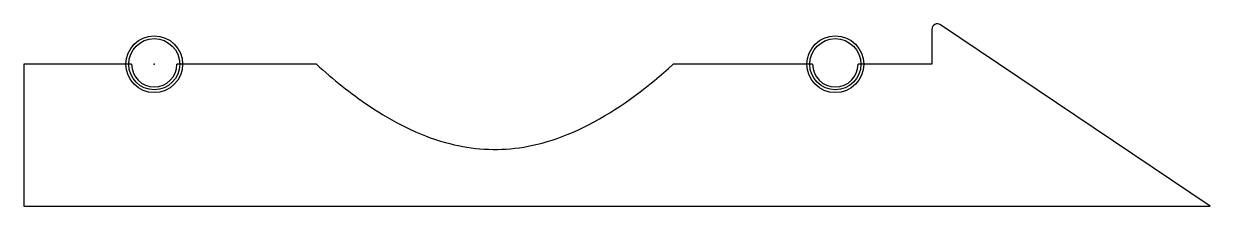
# Model space of a CAD drawing. Header units: millimetres. Extents: x -23 to 186, y -25 to 7.
import ezdxf

# ---------------------------------------------------------------- set-up
doc = ezdxf.new("R2010")
doc.units = ezdxf.units.MM
doc.layers.get('0').update_dxf_attribs({"linetype": 'CONTINUOUS'})

msp = doc.modelspace()

# ---------------------------------------------------------------- linework, layer by layer
for p, q in [((186.07, -25), (138.56, 6.95)), ((137, 6.12), (137, 0)), ((-4, 0), (-23, 0)), ((-23, 0), (-23, -25)), ((28.58, 0), (4, 0)), ((116, 0), (91.42, 0)), ((137, 0), (124, 0)), ((-23, -25), (186.07, -25))]:
    msp.add_line(p, q)
for centre, radius in [((0, 0), 5), ((0, 0), 4.5), ((120, 0), 5), ((120, 0), 4.5)]:
    msp.add_circle(centre, radius)
for centre, radius, start, end in [((138, 6.12), 1, 56.0763, 180), ((0, 0), 4, -180, 0), ((120, 0), 4, -180, 0)]:
    msp.add_arc(centre, radius, start, end)
msp.add_open_spline([(28.58, 0), (31.51, -2.67), (34.62, -5.17), (41.98, -10.1), (46.51, -12.45), (55.34, -14.9), (59.4, -15.27), (67.63, -14.32), (72.24, -13.01), (82.46, -7.47), (87.15, -3.89), (91.42, 0)], degree=3, knots=[-9.920596, -9.920596, -9.920596, -9.920596, -8.208024, -8.208024, -6.018081, -6.018081, -4.184067, -4.184067, -2.387138, -2.387138, -0.704265, -0.704265, -0.704265, -0.704265])
msp.add_point((0, 0))

doc.saveas('drawing.dxf')
